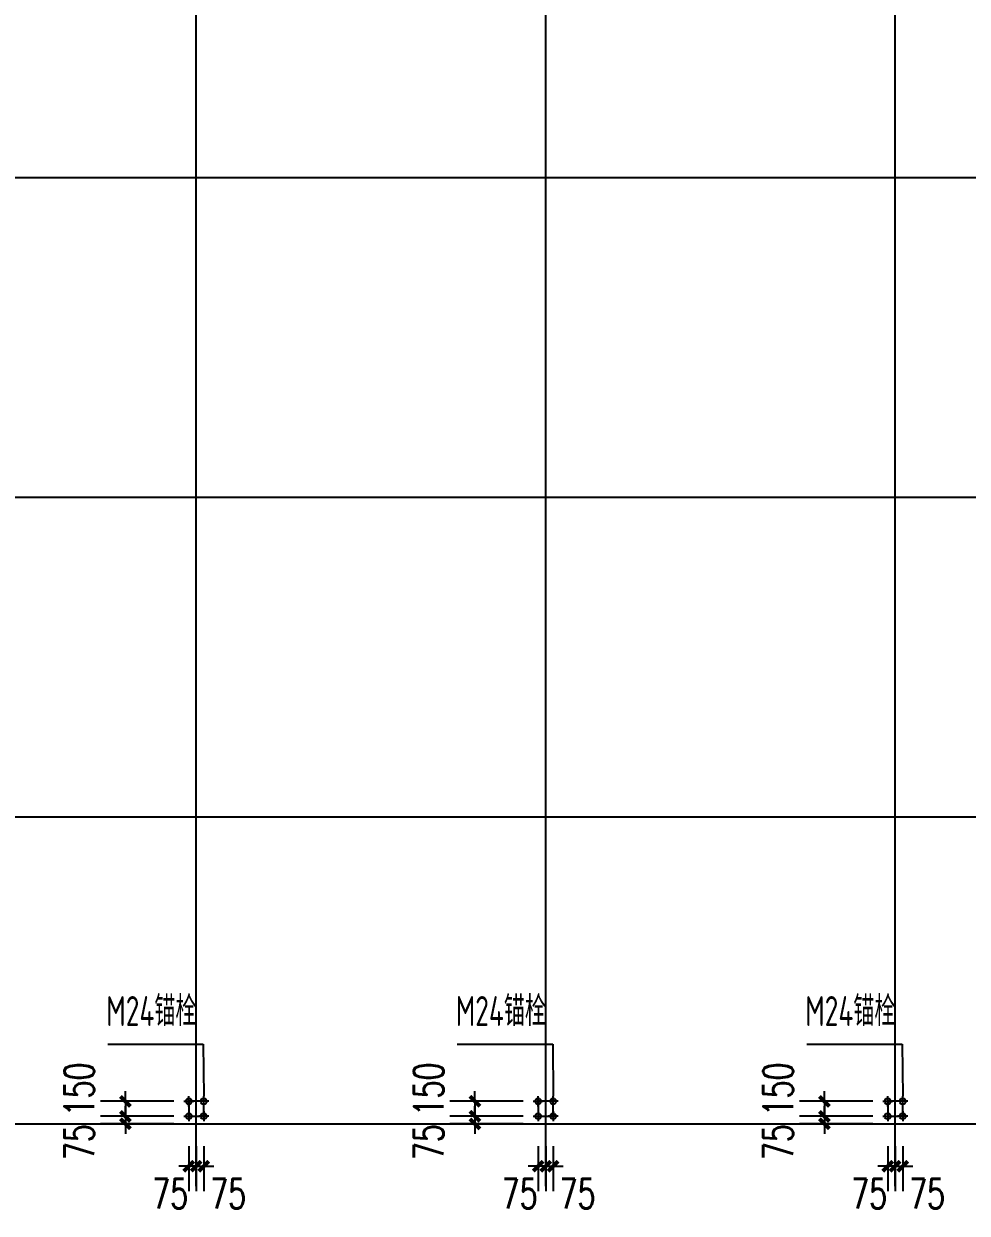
# Model space of a CAD drawing. Extents: x 180850 to 1399066, y 48356 to 327880.
# Drawn here: x 466373 to 485269, y 154711 to 178529 of the extents above; entities that cross this region are included whole.
import ezdxf
from ezdxf.enums import TextEntityAlignment as Align

# ---------------------------------------------------------------- set-up
doc = ezdxf.new("R2010")
doc.units = 0
doc.header["$LTSCALE"] = 1000
for name, color, linetype in [('AXIS', 3, 'Continuous'), ('DOTE', 1, 'Continuous'), ('TEXT', 7, 'Continuous')]:
    doc.layers.add(name, color=color, linetype=linetype)
doc.styles.add('_TCH_DIM_T3', font='SIMPLEX', dxfattribs={"width": 0.705882, "bigfont": 'GBCBIG'})
doc.styles.add('TSSD_Label', font='tssdeng.shx', dxfattribs={"width": 0.7, "bigfont": 'hztxt.shx'})
doc.dimstyles.new('TCH-200-2', dxfattribs={"dimtxt": 595, "dimasz": 200, "dimexe": 500, "dimexo": 600, "dimgap": 252.5, "dimtad": 1, "dimdec": 0, "dimlfac": 0.5, "dimzin": 0, "dimdsep": 46, "dimtxsty": '_TCH_DIM_T3', "dimblk": 'ARCHTICK', "dimcen": 0.09, "dimclrd": 124, "dimclre": 124, "dimclrt": 7, "dimazin": 2, "dimtfac": 1, "dimtdec": 0, "dimtix": 1, "dimtmove": 2, "dimatfit": 3, "dimfxl": 1, "dimtolj": 1, "dimtzin": 0, "dimarcsym": 0})

# ---------------------------------------------------------------- blocks, each defined once
blk = doc.blocks.new('_ArchTick')
at = {"color": 0, "linetype": 'ByBlock', "const_width": 0.4}
blk.add_lwpolyline([(-0.5, -0.5), (0.5, 0.5)], dxfattribs=at)
blk = doc.blocks.new('*D1650')
at = {"color": 124, "linetype": 'ByBlock', "lineweight": -2, "transparency": 16777216}
for p, q in [((468409, 156652), (468409, 156852)), ((469377, 156652), (467909, 156652)), ((469377, 156502), (467909, 156502)), ((468409, 156652), (468409, 156502)), ((468409, 156502), (468409, 156302))]:
    blk.add_line(p, q, dxfattribs=at)
at = {"layer": 'Defpoints', "color": 0, "linetype": 'ByBlock', "transparency": 16777216}
for p in [(468409, 156502), (469977, 156652), (469977, 156502)]:
    blk.add_point(p, dxfattribs=at)
at = {"color": 124, "linetype": 'ByBlock', "lineweight": -2, "transparency": 16777216, "xscale": 200, "yscale": 200, "zscale": 200}
for p, rotation in [((468409, 156652), 270), ((468409, 156502), 90)]:
    blk.add_blockref('_ArchTick', p, dxfattribs=dict(at, rotation=rotation))
at = {"color": 7, "linetype": 'ByBlock', "transparency": 16777216, "insert": (467483, 156133), "char_height": 595, "attachment_point": 5, "rotation": 90, "style": '_TCH_DIM_T3'}
blk.add_mtext('\\A1;75', dxfattribs=at)
blk = doc.blocks.new('*D1651')
at = {"color": 124, "linetype": 'ByBlock', "lineweight": -2, "transparency": 16777216}
for p, q in [((468409, 156952), (468409, 157152)), ((469377, 156952), (467909, 156952)), ((468409, 156952), (468409, 156652)), ((469377, 156652), (467909, 156652)), ((468409, 156652), (468409, 156452))]:
    blk.add_line(p, q, dxfattribs=at)
at = {"layer": 'Defpoints', "color": 0, "linetype": 'ByBlock', "transparency": 16777216}
for p in [(469977, 156952), (468409, 156652), (469977, 156652)]:
    blk.add_point(p, dxfattribs=at)
at = {"color": 124, "linetype": 'ByBlock', "lineweight": -2, "transparency": 16777216, "xscale": 200, "yscale": 200, "zscale": 200}
for p, rotation in [((468409, 156952), 270), ((468409, 156652), 90)]:
    blk.add_blockref('_ArchTick', p, dxfattribs=dict(at, rotation=rotation))
at = {"color": 7, "linetype": 'ByBlock', "transparency": 16777216, "insert": (467483, 157191), "char_height": 595, "attachment_point": 5, "rotation": 90, "style": '_TCH_DIM_T3'}
blk.add_mtext('\\A1;150', dxfattribs=at)
blk = doc.blocks.new('*D1652')
at = {"color": 124, "linetype": 'ByBlock', "lineweight": -2, "transparency": 16777216}
for p, q in [((469827, 156052), (469827, 155152)), ((469977, 156052), (469977, 155152)), ((469827, 155652), (469627, 155652)), ((469827, 155652), (469977, 155652)), ((469977, 155652), (470177, 155652))]:
    blk.add_line(p, q, dxfattribs=at)
at = {"layer": 'Defpoints', "color": 0, "linetype": 'ByBlock', "transparency": 16777216}
for p in [(469827, 156652), (469977, 156652), (469977, 155652)]:
    blk.add_point(p, dxfattribs=at)
at = {"color": 124, "linetype": 'ByBlock', "lineweight": -2, "transparency": 16777216, "xscale": 200, "yscale": 200, "zscale": 200}
blk.add_blockref('_ArchTick', (469827, 155652), dxfattribs=at)
at = {"color": 124, "linetype": 'ByBlock', "lineweight": -2, "transparency": 16777216, "xscale": 200, "yscale": 200, "zscale": 200, "rotation": 180}
blk.add_blockref('_ArchTick', (469977, 155652), dxfattribs=at)
at = {"color": 7, "linetype": 'ByBlock', "transparency": 16777216, "insert": (470465, 155102), "char_height": 595, "attachment_point": 5, "style": '_TCH_DIM_T3'}
blk.add_mtext('\\A1;75', dxfattribs=at)
blk = doc.blocks.new('*D1653')
at = {"color": 124, "linetype": 'ByBlock', "lineweight": -2, "transparency": 16777216}
for p, q in [((469677, 156052), (469677, 155152)), ((469827, 156052), (469827, 155152)), ((469677, 155652), (469477, 155652)), ((469827, 155652), (469677, 155652)), ((469827, 155652), (470027, 155652))]:
    blk.add_line(p, q, dxfattribs=at)
at = {"layer": 'Defpoints', "color": 0, "linetype": 'ByBlock', "transparency": 16777216}
for p in [(469677, 156652), (469827, 156652), (469677, 155652)]:
    blk.add_point(p, dxfattribs=at)
at = {"color": 124, "linetype": 'ByBlock', "lineweight": -2, "transparency": 16777216, "xscale": 200, "yscale": 200, "zscale": 200}
blk.add_blockref('_ArchTick', (469677, 155652), dxfattribs=at)
at = {"color": 124, "linetype": 'ByBlock', "lineweight": -2, "transparency": 16777216, "xscale": 200, "yscale": 200, "zscale": 200, "rotation": 180}
blk.add_blockref('_ArchTick', (469827, 155652), dxfattribs=at)
at = {"color": 7, "linetype": 'ByBlock', "transparency": 16777216, "insert": (469305, 155102), "char_height": 595, "attachment_point": 5, "style": '_TCH_DIM_T3'}
blk.add_mtext('\\A1;75', dxfattribs=at)
blk = doc.blocks.new('*D1662')
at = {"color": 124, "linetype": 'ByBlock', "lineweight": -2, "transparency": 16777216}
for p, q in [((475409, 156652), (475409, 156852)), ((476377, 156652), (474909, 156652)), ((476377, 156502), (474909, 156502)), ((475409, 156652), (475409, 156502)), ((475409, 156502), (475409, 156302))]:
    blk.add_line(p, q, dxfattribs=at)
at = {"layer": 'Defpoints', "color": 0, "linetype": 'ByBlock', "transparency": 16777216}
for p in [(475409, 156502), (476977, 156652), (476977, 156502)]:
    blk.add_point(p, dxfattribs=at)
at = {"color": 124, "linetype": 'ByBlock', "lineweight": -2, "transparency": 16777216, "xscale": 200, "yscale": 200, "zscale": 200}
for p, rotation in [((475409, 156652), 270), ((475409, 156502), 90)]:
    blk.add_blockref('_ArchTick', p, dxfattribs=dict(at, rotation=rotation))
at = {"color": 7, "linetype": 'ByBlock', "transparency": 16777216, "insert": (474483, 156133), "char_height": 595, "attachment_point": 5, "rotation": 90, "style": '_TCH_DIM_T3'}
blk.add_mtext('\\A1;75', dxfattribs=at)
blk = doc.blocks.new('*D1663')
at = {"color": 124, "linetype": 'ByBlock', "lineweight": -2, "transparency": 16777216}
for p, q in [((475409, 156952), (475409, 157152)), ((476377, 156952), (474909, 156952)), ((475409, 156952), (475409, 156652)), ((476377, 156652), (474909, 156652)), ((475409, 156652), (475409, 156452))]:
    blk.add_line(p, q, dxfattribs=at)
at = {"layer": 'Defpoints', "color": 0, "linetype": 'ByBlock', "transparency": 16777216}
for p in [(476977, 156952), (475409, 156652), (476977, 156652)]:
    blk.add_point(p, dxfattribs=at)
at = {"color": 124, "linetype": 'ByBlock', "lineweight": -2, "transparency": 16777216, "xscale": 200, "yscale": 200, "zscale": 200}
for p, rotation in [((475409, 156952), 270), ((475409, 156652), 90)]:
    blk.add_blockref('_ArchTick', p, dxfattribs=dict(at, rotation=rotation))
at = {"color": 7, "linetype": 'ByBlock', "transparency": 16777216, "insert": (474483, 157191), "char_height": 595, "attachment_point": 5, "rotation": 90, "style": '_TCH_DIM_T3'}
blk.add_mtext('\\A1;150', dxfattribs=at)
blk = doc.blocks.new('*D1664')
at = {"color": 124, "linetype": 'ByBlock', "lineweight": -2, "transparency": 16777216}
for p, q in [((476827, 156052), (476827, 155152)), ((476977, 156052), (476977, 155152)), ((476827, 155652), (476627, 155652)), ((476827, 155652), (476977, 155652)), ((476977, 155652), (477177, 155652))]:
    blk.add_line(p, q, dxfattribs=at)
at = {"layer": 'Defpoints', "color": 0, "linetype": 'ByBlock', "transparency": 16777216}
for p in [(476827, 156652), (476977, 156652), (476977, 155652)]:
    blk.add_point(p, dxfattribs=at)
at = {"color": 124, "linetype": 'ByBlock', "lineweight": -2, "transparency": 16777216, "xscale": 200, "yscale": 200, "zscale": 200}
blk.add_blockref('_ArchTick', (476827, 155652), dxfattribs=at)
at = {"color": 124, "linetype": 'ByBlock', "lineweight": -2, "transparency": 16777216, "xscale": 200, "yscale": 200, "zscale": 200, "rotation": 180}
blk.add_blockref('_ArchTick', (476977, 155652), dxfattribs=at)
at = {"color": 7, "linetype": 'ByBlock', "transparency": 16777216, "insert": (477465, 155102), "char_height": 595, "attachment_point": 5, "style": '_TCH_DIM_T3'}
blk.add_mtext('\\A1;75', dxfattribs=at)
blk = doc.blocks.new('*D1665')
at = {"color": 124, "linetype": 'ByBlock', "lineweight": -2, "transparency": 16777216}
for p, q in [((476677, 156052), (476677, 155152)), ((476827, 156052), (476827, 155152)), ((476677, 155652), (476477, 155652)), ((476827, 155652), (476677, 155652)), ((476827, 155652), (477027, 155652))]:
    blk.add_line(p, q, dxfattribs=at)
at = {"layer": 'Defpoints', "color": 0, "linetype": 'ByBlock', "transparency": 16777216}
for p in [(476677, 156652), (476827, 156652), (476677, 155652)]:
    blk.add_point(p, dxfattribs=at)
at = {"color": 124, "linetype": 'ByBlock', "lineweight": -2, "transparency": 16777216, "xscale": 200, "yscale": 200, "zscale": 200}
blk.add_blockref('_ArchTick', (476677, 155652), dxfattribs=at)
at = {"color": 124, "linetype": 'ByBlock', "lineweight": -2, "transparency": 16777216, "xscale": 200, "yscale": 200, "zscale": 200, "rotation": 180}
blk.add_blockref('_ArchTick', (476827, 155652), dxfattribs=at)
at = {"color": 7, "linetype": 'ByBlock', "transparency": 16777216, "insert": (476305, 155102), "char_height": 595, "attachment_point": 5, "style": '_TCH_DIM_T3'}
blk.add_mtext('\\A1;75', dxfattribs=at)
blk = doc.blocks.new('*D1674')
at = {"color": 124, "linetype": 'ByBlock', "lineweight": -2, "transparency": 16777216}
for p, q in [((482409, 156652), (482409, 156852)), ((483377, 156652), (481909, 156652)), ((483377, 156502), (481909, 156502)), ((482409, 156652), (482409, 156502)), ((482409, 156502), (482409, 156302))]:
    blk.add_line(p, q, dxfattribs=at)
at = {"layer": 'Defpoints', "color": 0, "linetype": 'ByBlock', "transparency": 16777216}
for p in [(482409, 156502), (483977, 156652), (483977, 156502)]:
    blk.add_point(p, dxfattribs=at)
at = {"color": 124, "linetype": 'ByBlock', "lineweight": -2, "transparency": 16777216, "xscale": 200, "yscale": 200, "zscale": 200}
for p, rotation in [((482409, 156652), 270), ((482409, 156502), 90)]:
    blk.add_blockref('_ArchTick', p, dxfattribs=dict(at, rotation=rotation))
at = {"color": 7, "linetype": 'ByBlock', "transparency": 16777216, "insert": (481483, 156133), "char_height": 595, "attachment_point": 5, "rotation": 90, "style": '_TCH_DIM_T3'}
blk.add_mtext('\\A1;75', dxfattribs=at)
blk = doc.blocks.new('*D1675')
at = {"color": 124, "linetype": 'ByBlock', "lineweight": -2, "transparency": 16777216}
for p, q in [((482409, 156952), (482409, 157152)), ((483377, 156952), (481909, 156952)), ((482409, 156952), (482409, 156652)), ((483377, 156652), (481909, 156652)), ((482409, 156652), (482409, 156452))]:
    blk.add_line(p, q, dxfattribs=at)
at = {"layer": 'Defpoints', "color": 0, "linetype": 'ByBlock', "transparency": 16777216}
for p in [(483977, 156952), (482409, 156652), (483977, 156652)]:
    blk.add_point(p, dxfattribs=at)
at = {"color": 124, "linetype": 'ByBlock', "lineweight": -2, "transparency": 16777216, "xscale": 200, "yscale": 200, "zscale": 200}
for p, rotation in [((482409, 156952), 270), ((482409, 156652), 90)]:
    blk.add_blockref('_ArchTick', p, dxfattribs=dict(at, rotation=rotation))
at = {"color": 7, "linetype": 'ByBlock', "transparency": 16777216, "insert": (481483, 157191), "char_height": 595, "attachment_point": 5, "rotation": 90, "style": '_TCH_DIM_T3'}
blk.add_mtext('\\A1;150', dxfattribs=at)
blk = doc.blocks.new('*D1676')
at = {"color": 124, "linetype": 'ByBlock', "lineweight": -2, "transparency": 16777216}
for p, q in [((483827, 156052), (483827, 155152)), ((483977, 156052), (483977, 155152)), ((483827, 155652), (483627, 155652)), ((483827, 155652), (483977, 155652)), ((483977, 155652), (484177, 155652))]:
    blk.add_line(p, q, dxfattribs=at)
at = {"layer": 'Defpoints', "color": 0, "linetype": 'ByBlock', "transparency": 16777216}
for p in [(483827, 156652), (483977, 156652), (483977, 155652)]:
    blk.add_point(p, dxfattribs=at)
at = {"color": 124, "linetype": 'ByBlock', "lineweight": -2, "transparency": 16777216, "xscale": 200, "yscale": 200, "zscale": 200}
blk.add_blockref('_ArchTick', (483827, 155652), dxfattribs=at)
at = {"color": 124, "linetype": 'ByBlock', "lineweight": -2, "transparency": 16777216, "xscale": 200, "yscale": 200, "zscale": 200, "rotation": 180}
blk.add_blockref('_ArchTick', (483977, 155652), dxfattribs=at)
at = {"color": 7, "linetype": 'ByBlock', "transparency": 16777216, "insert": (484465, 155102), "char_height": 595, "attachment_point": 5, "style": '_TCH_DIM_T3'}
blk.add_mtext('\\A1;75', dxfattribs=at)
blk = doc.blocks.new('*D1677')
at = {"color": 124, "linetype": 'ByBlock', "lineweight": -2, "transparency": 16777216}
for p, q in [((483677, 156052), (483677, 155152)), ((483827, 156052), (483827, 155152)), ((483677, 155652), (483477, 155652)), ((483827, 155652), (483677, 155652)), ((483827, 155652), (484027, 155652))]:
    blk.add_line(p, q, dxfattribs=at)
at = {"layer": 'Defpoints', "color": 0, "linetype": 'ByBlock', "transparency": 16777216}
for p in [(483677, 156652), (483827, 156652), (483677, 155652)]:
    blk.add_point(p, dxfattribs=at)
at = {"color": 124, "linetype": 'ByBlock', "lineweight": -2, "transparency": 16777216, "xscale": 200, "yscale": 200, "zscale": 200}
blk.add_blockref('_ArchTick', (483677, 155652), dxfattribs=at)
at = {"color": 124, "linetype": 'ByBlock', "lineweight": -2, "transparency": 16777216, "xscale": 200, "yscale": 200, "zscale": 200, "rotation": 180}
blk.add_blockref('_ArchTick', (483827, 155652), dxfattribs=at)
at = {"color": 7, "linetype": 'ByBlock', "transparency": 16777216, "insert": (483305, 155102), "char_height": 595, "attachment_point": 5, "style": '_TCH_DIM_T3'}
blk.add_mtext('\\A1;75', dxfattribs=at)

msp = doc.modelspace()

# ---------------------------------------------------------------- linework, layer by layer
for centre in [(469677, 156952.06), (469977, 156952.06), (476677, 156952.06), (476977, 156952.06), (483677, 156952.06), (483977, 156952.06), (469677, 156652.06), (469977, 156652.06), (476677, 156652.06), (476977, 156652.06), (483677, 156652.06), (483977, 156652.06)]:
    msp.add_circle(centre, 58.52)
at = {"layer": 'AXIS'}
for p, q in [((468055.69, 158097.5), (469966.25, 158097.5)), ((469966.26, 158096.5), (469977, 157052.73)), ((475055.69, 158097.5), (476966.25, 158097.5)), ((476966.26, 158096.5), (476977, 157052.73)), ((482055.69, 158097.5), (483966.25, 158097.5)), ((483966.26, 158096.5), (483977, 157052.73)), ((469677, 156851.39), (469677, 157052.73)), ((469977, 156851.39), (469977, 157052.73)), ((476677, 156851.39), (476677, 157052.73)), ((476977, 156851.39), (476977, 157052.73)), ((483677, 156851.39), (483677, 157052.73)), ((483977, 156851.39), (483977, 157052.73)), ((469576.33, 156952.06), (469777.67, 156952.06)), ((469677, 156752.73), (469677, 156551.39)), ((470077.67, 156952.06), (469876.33, 156952.06)), ((469977, 156752.73), (469977, 156551.39)), ((476576.33, 156952.06), (476777.67, 156952.06)), ((476677, 156752.73), (476677, 156551.39)), ((477077.67, 156952.06), (476876.33, 156952.06)), ((476977, 156752.73), (476977, 156551.39)), ((483576.33, 156952.06), (483777.67, 156952.06)), ((483677, 156752.73), (483677, 156551.39)), ((484077.67, 156952.06), (483876.33, 156952.06)), ((483977, 156752.73), (483977, 156551.39)), ((469576.33, 156652.06), (469777.67, 156652.06)), ((470077.67, 156652.06), (469876.33, 156652.06)), ((476576.33, 156652.06), (476777.67, 156652.06)), ((477077.67, 156652.06), (476876.33, 156652.06)), ((483576.33, 156652.06), (483777.67, 156652.06)), ((484077.67, 156652.06), (483876.33, 156652.06))]:
    msp.add_line(p, q, dxfattribs=at)
at = {"layer": 'DOTE'}
for p, q in [((469827, 155252.06), (469827, 208452.06)), ((476827, 155252.06), (476827, 208452.06)), ((483827, 155252.06), (483827, 208452.06)), ((447927, 175452.06), (499927, 175452.06)), ((447927, 169052.06), (499927, 169052.06)), ((447927, 162652.06), (499927, 162652.06)), ((447927, 156502.06), (499927, 156502.06))]:
    msp.add_line(p, q, dxfattribs=at)
for points in [[(469677, 156652.06), (469977, 156652.06), (469977, 156952.06), (469677, 156952.06)], [(476677, 156652.06), (476977, 156652.06), (476977, 156952.06), (476677, 156952.06)], [(483677, 156652.06), (483977, 156652.06), (483977, 156952.06), (483677, 156952.06)]]:
    msp.add_lwpolyline(points, close=True, dxfattribs=at)

# ---------------------------------------------------------------- texts
at = {"layer": 'TEXT', "style": 'TSSD_Label', "width": 0.7}
for p in [(468926.7, 158279.56), (475926.7, 158279.56), (482926.7, 158279.56)]:
    msp.add_text('M24锚栓', height=600, dxfattribs=at).set_placement(p, align=Align.BOTTOM_CENTER)

# ---------------------------------------------------------------- dimensions: what is measured, and where the dimension line sits
at = {"linetype": 'ByBlock'}
for base, p1, p2, angle, picture, middle in [((468408.98, 156652.06), (469977, 156952.06), (469977, 156652.06), 90, '*D1651', (467482.62, 157190.75)), ((475408.98, 156652.06), (476977, 156952.06), (476977, 156652.06), 90, '*D1663', (474482.62, 157190.75)), ((482408.98, 156652.06), (483977, 156952.06), (483977, 156652.06), 90, '*D1675', (481482.62, 157190.75)), ((468408.98, 156502.06), (469977, 156652.06), (469977, 156502.06), 270, '*D1650', (467482.62, 156132.85)), ((475408.98, 156502.06), (476977, 156652.06), (476977, 156502.06), 270, '*D1662', (474482.62, 156132.85)), ((482408.98, 156502.06), (483977, 156652.06), (483977, 156502.06), 270, '*D1674', (481482.62, 156132.85)), ((469677, 155651.84), (469827, 156652.06), (469677, 156652.06), 180, '*D1653', (469305.34, 155101.84)), ((476677, 155651.84), (476827, 156652.06), (476677, 156652.06), 180, '*D1665', (476305.34, 155101.84)), ((483677, 155651.84), (483827, 156652.06), (483677, 156652.06), 180, '*D1677', (483305.34, 155101.84))]:
    dim = msp.add_linear_dim(base=base, p1=p1, p2=p2, angle=angle, dimstyle='TCH-200-2', dxfattribs=at)
    dim.commit()
    dim.dimension.update_dxf_attribs({"geometry": picture, "text_midpoint": middle, "dimtype": 160})
for base, p1, p2, picture, middle in [((469977, 155651.84), (469827, 156652.06), (469977, 156652.06), '*D1652', (470465.21, 155101.84)), ((476977, 155651.84), (476827, 156652.06), (476977, 156652.06), '*D1664', (477465.21, 155101.84)), ((483977, 155651.84), (483827, 156652.06), (483977, 156652.06), '*D1676', (484465.21, 155101.84))]:
    dim = msp.add_linear_dim(base=base, p1=p1, p2=p2, dimstyle='TCH-200-2', dxfattribs=at)
    dim.commit()
    dim.dimension.update_dxf_attribs({"geometry": picture, "text_midpoint": middle, "dimtype": 160})

doc.saveas('drawing.dxf')
